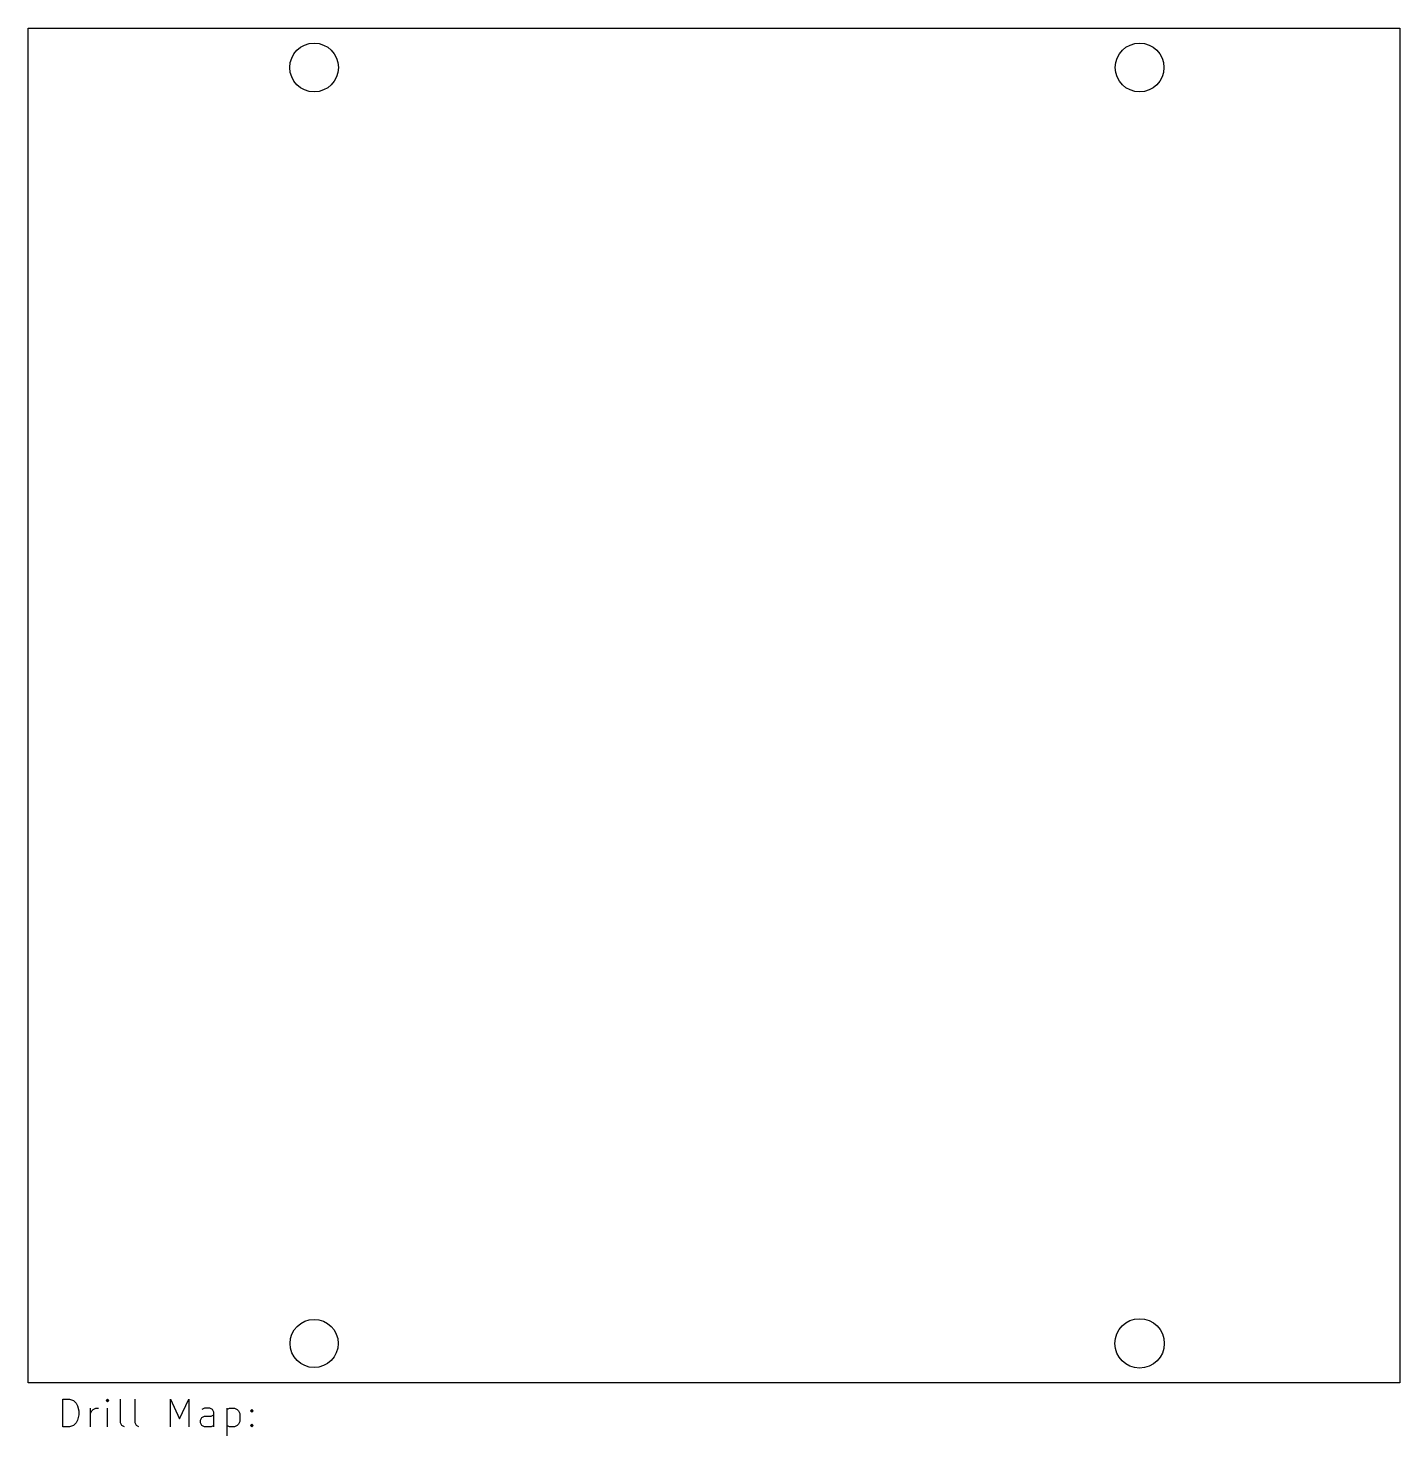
# Model space of a CAD drawing. Extents: x 125 to 224, y -164 to -61.
import ezdxf

# ---------------------------------------------------------------- set-up
doc = ezdxf.new("R2010")
doc.units = 0
doc.layers.add('BLACK', color=7, linetype='CONTINUOUS')

msp = doc.modelspace()

# ---------------------------------------------------------------- linework, layer by layer
at = {"layer": 'BLACK', "linetype": 'CONTINUOUS'}
for p, q in [((124.71575, -61.4325), (224.41075, -61.4325)), ((124.71575, -159.8575), (124.71575, -61.4325)), ((224.41075, -61.4325), (224.41075, -159.8575)), ((224.41075, -159.8575), (124.71575, -159.8575)), ((127.248518, -163.047338), (127.248518, -161.047338)), ((127.248518, -161.047338), (127.724708, -161.047338)), ((127.724708, -161.047338), (128.010423, -161.142576)), ((128.010423, -161.142576), (128.200899, -161.333052)), ((128.200899, -161.333052), (128.296137, -161.523528)), ((128.296137, -161.523528), (128.391375, -161.90448)), ((130.486613, -161.047338), (130.391375, -161.142576)), ((130.391375, -161.142576), (130.486613, -161.237814)), ((130.581851, -161.142576), (130.486613, -161.047338)), ((130.486613, -161.047338), (130.486613, -161.237814)), ((130.486613, -161.237814), (130.581851, -161.142576)), ((131.438994, -162.761623), (131.438994, -161.047338)), ((132.486613, -162.761623), (132.486613, -161.047338)), ((135.058042, -163.047338), (135.058042, -161.047338)), ((135.058042, -161.047338), (135.724709, -162.475909)), ((135.724709, -162.475909), (136.391375, -161.047338)), ((136.391375, -161.047338), (136.391375, -163.047338)), ((128.296137, -162.571147), (128.200899, -162.761623)), ((128.391375, -162.190195), (128.296137, -162.571147)), ((128.391375, -161.90448), (128.391375, -162.190195)), ((129.248518, -163.047338), (129.248518, -161.714004)), ((129.248518, -162.094957), (129.343756, -161.90448)), ((129.343756, -161.90448), (129.438994, -161.809242)), ((129.438994, -161.809242), (129.62947, -161.714004)), ((129.62947, -161.714004), (129.819947, -161.714004)), ((130.486613, -163.047338), (130.486613, -161.714004)), ((137.248518, -162.571147), (137.343756, -162.380671)), ((137.248518, -162.761623), (137.248518, -162.571147)), ((137.534232, -161.714004), (137.343756, -161.809242)), ((137.343756, -162.380671), (137.534232, -162.285433)), ((137.915185, -161.714004), (137.534232, -161.714004)), ((137.534232, -162.285433), (138.010423, -162.285433)), ((138.105661, -161.809242), (137.915185, -161.714004)), ((138.010423, -162.285433), (138.200899, -162.190195)), ((138.200899, -161.999719), (138.105661, -161.809242)), ((138.200899, -163.047338), (138.200899, -161.999719)), ((139.15328, -161.714004), (139.15328, -163.714004)), ((139.15328, -161.809242), (139.343756, -161.714004)), ((139.343756, -161.714004), (139.724709, -161.714004)), ((139.724709, -161.714004), (139.915185, -161.809242)), ((139.915185, -161.809242), (140.010423, -161.90448)), ((140.010423, -161.90448), (140.105661, -162.094957)), ((140.105661, -162.094957), (140.105661, -162.666385)), ((140.867566, -161.90448), (140.962804, -161.809242)), ((140.962804, -161.999719), (140.867566, -161.90448)), ((140.962804, -161.809242), (141.058042, -161.90448)), ((140.962804, -161.809242), (140.962804, -161.999719)), ((141.058042, -161.90448), (140.962804, -161.999719)), ((127.724708, -163.047338), (127.248518, -163.047338)), ((128.010423, -162.9521), (127.724708, -163.047338)), ((128.200899, -162.761623), (128.010423, -162.9521)), ((131.534232, -162.9521), (131.438994, -162.761623)), ((131.724708, -163.047338), (131.534232, -162.9521)), ((132.581851, -162.9521), (132.486613, -162.761623)), ((132.772327, -163.047338), (132.581851, -162.9521)), ((137.343756, -162.9521), (137.248518, -162.761623)), ((137.534232, -163.047338), (137.343756, -162.9521)), ((138.010423, -163.047338), (137.534232, -163.047338)), ((138.200899, -162.9521), (138.010423, -163.047338)), ((139.343756, -163.047338), (139.15328, -162.9521)), ((139.724709, -163.047338), (139.343756, -163.047338)), ((139.915185, -162.9521), (139.724709, -163.047338)), ((140.010423, -162.856861), (139.915185, -162.9521)), ((140.105661, -162.666385), (140.010423, -162.856861)), ((140.867566, -162.9521), (140.962804, -162.856861)), ((140.962804, -163.047338), (140.867566, -162.9521)), ((140.962804, -162.856861), (141.058042, -162.9521)), ((140.962804, -162.856861), (140.962804, -163.047338)), ((141.058042, -162.9521), (140.962804, -163.047338))]:
    msp.add_line(p, q, dxfattribs=at)
at = {"layer": 'BLACK'}
for centre, radius in [((145.5, -64.29), 1.76927), ((205.4948, -64.29), 1.76927), ((145.5, -157), 1.747992), ((205.4948, -157), 1.796051)]:
    msp.add_circle(centre, radius, dxfattribs=at)

doc.saveas('drawing.dxf')
